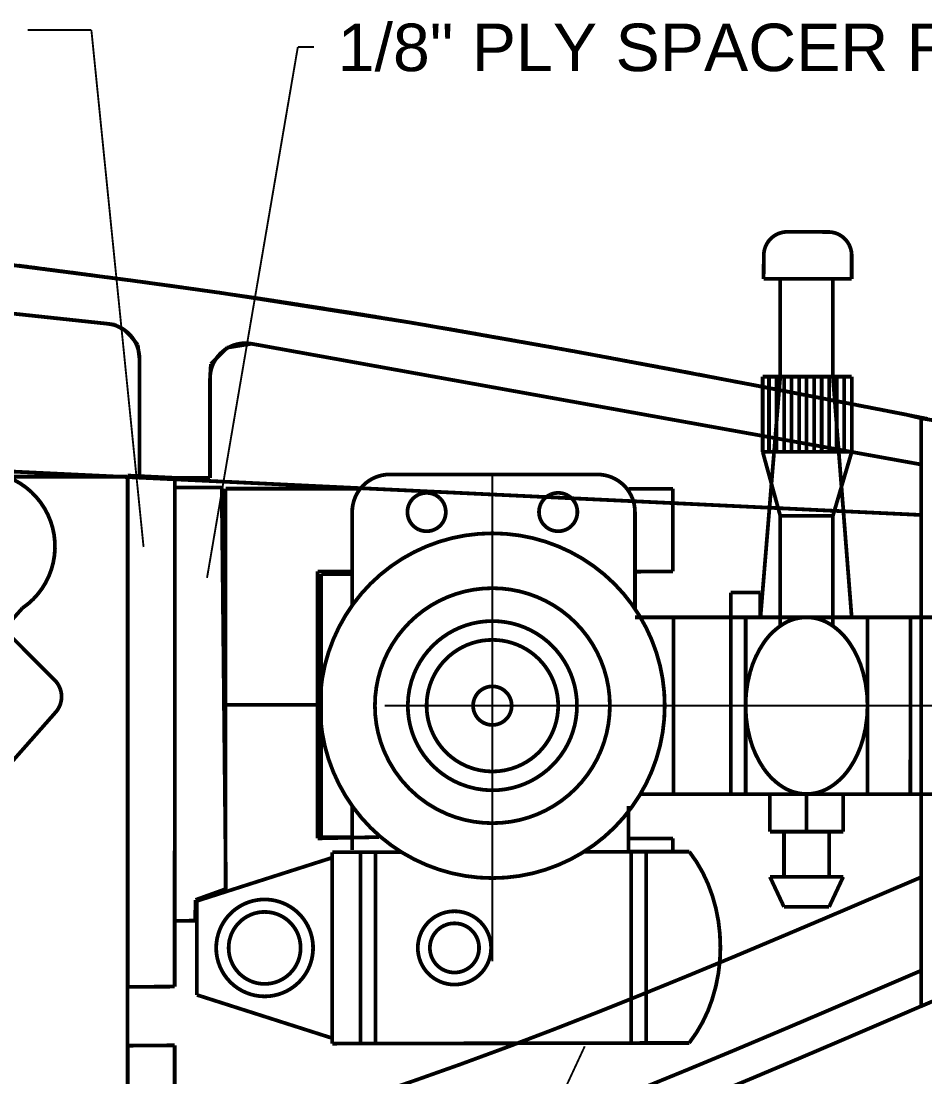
# Model space of a CAD drawing. Extents: x -1080 to 1070, y -166 to 202.
# Drawn here: x 59.5 to 119.7, y 23.9 to 94.1 of the extents above; entities that cross this region are included whole.
import ezdxf

# ---------------------------------------------------------------- set-up
doc = ezdxf.new("R2010")
doc.units = 0
doc.header["$MEASUREMENT"] = 0
doc.linetypes.add('DOT', pattern=[0.25, 0, -0.25])
doc.layers.add('DEFAULT', color=7, linetype='CONTINUOUS')
doc.layers.add('LINE', color=7, linetype='CONTINUOUS')
doc.styles.add('ARIAL', font='ARIAL.TTF')

# ---------------------------------------------------------------- blocks, each defined once
blk = doc.blocks.new('GROUP33')
at = {"layer": 'DEFAULT', "const_width": 0.01}
for points in [[(-4.9731, -0.8996), (-4.9731, 1.1931)], [(-4.9718, 1.1911), (-4.5968, 1.1911)]]:
    blk.add_lwpolyline(points, dxfattribs=at)
blk = doc.blocks.new('GROUP81')
at = {"layer": 'DEFAULT', "color": 1, "const_width": 0.01}
for points in [[(0.0905, 1.3549, 0.0879), (0.0291, 1.2381, 4.1463)], [(0.0292, 1.2381, 0.0788), (0.0075, 1.1005, 4.5475)], [(0.0076, 1.1005, 0.0788), (0.0291, 0.9628, 4.5378)], [(0.0292, 0.9628, 0.0879), (0.0903, 0.8461, 4.1429)], [(-0.2837, 0.6751, 0.0529), (-0.3127, 0.6523, 0.053), (-0.3363, 0.624, 2.8075)], [(-0.2217, 0.693, 0.0675), (-0.2539, 0.6882, 0.0675), (-0.2837, 0.675, 2.3823)], [(-0.1596, 0.6751, 0.0675), (-0.1894, 0.6882, 0.0675), (-0.2217, 0.6929, 2.3878)], [(-0.107, 0.6241, 0.053), (-0.1306, 0.6523, 0.053), (-0.1596, 0.675, 2.8015)], [(-0.3363, 0.6241, 0.0813), (-0.3715, 0.5478, 4.4615)], [(-0.0718, 0.5479, 0.0814), (-0.1069, 0.624, 4.4274)], [(-0.3715, 0.5479, 0.0697), (-0.3838, 0.4578, 5.0958)], [(-0.0595, 0.458, 0.0697), (-0.0718, 0.5478, 5.0815)], [(-0.3838, 0.4579, 0.0697), (-0.3715, 0.3679, 5.0827)], [(-0.0718, 0.368, 0.0697), (-0.0594, 0.4579, 5.0385)], [(-0.3715, 0.368, 0.0813), (-0.3363, 0.2917, 4.4274)], [(-0.107, 0.2918, 0.0814), (-0.0718, 0.3679, 4.4236)], [(-0.3363, 0.2918, 0.053), (-0.3127, 0.2635, 0.053), (-0.2837, 0.2407, 2.7698)], [(-0.1596, 0.2408, 0.0531), (-0.1306, 0.2634, 0.0531), (-0.107, 0.2917, 2.7774)], [(-0.2837, 0.2408, 0.0676), (-0.2538, 0.2276, 0.0677), (-0.2216, 0.2229, 2.3456)], [(-0.2216, 0.223, 0.0677), (-0.1894, 0.2276, 0.0678), (-0.1596, 0.2407, 2.3508)], [(0.2348, -0.0571, 0.0985), (0.2424, -0.0952, 0.0985), (0.264, -0.1276, 0.0984), (0.2964, -0.1493, 0.0983), (0.3346, -0.1569, 1.3358)], [(0.8872, -0.157, 0.0984), (0.9254, -0.1493, 0.0983), (0.9578, -0.1277, 0.0983), (0.9795, -0.0953, 0.0983), (0.9871, -0.0571, 1.338)], [(-0.3417, -0.7394, 0.0982), (-0.3369, -0.7632, 0.0982), (-0.3234, -0.7835, 0.0983), (-0.3031, -0.7971, 0.0983), (-0.2793, -0.8018, 1.3416)], [(-0.1704, -0.8021, 0.098), (-0.1465, -0.7973, 0.0981), (-0.1263, -0.7839, 0.0981), (-0.1127, -0.7637, 0.0982), (-0.1079, -0.7399, 1.3367)]]:
    blk.add_lwpolyline(points, format="xyb", dxfattribs=at)
for points in [[(0.0905, 1.3549), (1.0401, 1.3567)], [(0.2051, 0.8477), (0.2051, 1.3567)], [(0.2451, 0.8477), (0.2451, 1.3567)], [(0.9251, 0.8477), (0.9251, 1.3567)], [(0.9651, 0.8477), (0.9651, 1.3567)], [(1.0401, 0.8477), (1.0401, 1.3567)], [(1.0401, 1.3422), (1.4, 1.2272)], [(1.4, 1.2272), (1.4001, 0.9772)], [(-0.3192, 0.9131), (-0.2817, 0.9931)], [(-0.2817, 0.9931), (-0.1617, 0.9931)], [(-0.1617, 0.9931), (-0.1242, 0.9131)], [(1.0401, 0.8622), (1.4001, 0.9772)], [(-0.3192, 0.9131), (-0.1242, 0.9131)], [(-0.2817, 0.7931), (-0.2817, 0.9131)], [(-0.1617, 0.7931), (-0.1617, 0.9131)], [(0.0905, 0.8461), (0.3706, 0.8465)], [(0.2523, 0.7247), (0.2523, 0.8423)], [(0.8561, 0.8473), (1.0401, 0.8477)], [(0.9871, 0.7246), (0.9871, 0.8422)], [(-0.3192, 0.7931), (-0.1242, 0.7931)], [(-0.3192, 0.6931), (-0.3192, 0.7931)], [(-0.2217, 0.6929), (-0.2217, 0.7931)], [(-0.1242, 0.6931), (-0.1242, 0.7931)], [(0.9871, 0.808), (1.0693, 0.808)], [(1.0693, 0.108), (1.0693, 0.808)], [(-0.7064, 0.6931), (0.2204, 0.6931)], [(-0.498, 0.2231), (-0.4978, 0.6931)], [(-0.3839, 0.458), (-0.3839, 0.6931)], [(-0.0596, 0.458), (-0.0596, 0.6931)], [(-0.0202, 0.2264), (-0.0202, 0.6931)], [(0.1322, 0.2264), (0.1322, 0.6931)], [(-0.3839, 0.2231), (-0.3839, 0.458)], [(-0.0596, 0.2231), (-0.0596, 0.458)], [(-0.7064, 0.2231), (0.2348, 0.2231)], [(-0.3417, 0.2231), (-0.2917, -0.4169)], [(-0.2917, -0.0469), (-0.2917, 0.246)], [(-0.1517, -0.0469), (-0.1517, 0.246)], [(-0.1517, -0.4169), (-0.0988, 0.2265)], [(-0.0988, 0.1571), (-0.0988, 0.2265)], [(-0.0202, 0.157), (-0.0202, 0.2264)], [(0.2348, -0.0571), (0.2348, 0.2004)], [(0.9871, -0.0571), (0.9871, 0.1913)], [(-0.0988, 0.1571), (-0.0202, 0.1571)], [(0.9871, 0.108), (1.0693, 0.108)], [(-0.3418, -0.2169), (-0.2917, -0.0469)], [(-0.2917, -0.0469), (-0.1517, -0.0469)], [(-0.1517, -0.0469), (-0.105, -0.2169)], [(0.3347, -0.157), (0.8872, -0.157)], [(-0.3418, -0.2169), (-0.105, -0.2169)], [(-0.3418, -0.4169), (-0.3418, -0.2169)], [(-0.3218, -0.4169), (-0.3218, -0.2169)], [(-0.3018, -0.4169), (-0.3018, -0.2169)], [(-0.2818, -0.4169), (-0.2818, -0.2169)], [(-0.2618, -0.4169), (-0.2618, -0.2169)], [(-0.2418, -0.4169), (-0.2418, -0.2169)], [(-0.2218, -0.4169), (-0.2218, -0.2169)], [(-0.2018, -0.4169), (-0.2018, -0.2169)], [(-0.1818, -0.4169), (-0.1818, -0.2169)], [(-0.1618, -0.4169), (-0.1618, -0.2169)], [(-0.1418, -0.4169), (-0.1418, -0.2169)], [(-0.1218, -0.4169), (-0.1218, -0.2169)], [(-0.105, -0.4169), (-0.105, -0.2169)], [(-0.3417, -0.4169), (-0.1049, -0.4169)], [(-0.2917, -0.6769), (-0.2917, -0.4169)], [(-0.1517, -0.6769), (-0.1517, -0.4169)], [(-0.3417, -0.6769), (-0.1073, -0.6769)], [(-0.3417, -0.7394), (-0.3417, -0.6769)], [(-0.1079, -0.74), (-0.1073, -0.6769)], [(-0.2793, -0.8018), (-0.1704, -0.802)]]:
    blk.add_lwpolyline(points, dxfattribs=at)
for points in [[(1.3489, 1.1022, 0.0984), (1.339, 1.1515, 0.0984), (1.3111, 1.1933, 0.0984), (1.2693, 1.2212, 0.0984), (1.2199, 1.2311, 0.0984), (1.1706, 1.2212, 0.0985), (1.1288, 1.1933, 0.0985), (1.1009, 1.1515, 0.0985), (1.0911, 1.1021, 0.0985), (1.1009, 1.0528, 0.0986), (1.1288, 1.011, 0.0986), (1.1706, 0.9831, 0.0986), (1.22, 0.9733, 0.0986), (1.2693, 0.9831, 0.0985), (1.3111, 1.011, 0.0985), (1.339, 1.0528, 0.0984)], [(0.8125, 1.1022, 0.0984), (0.805, 1.1395, 0.0984), (0.7839, 1.1711, 0.0984), (0.7523, 1.1922, 0.0984), (0.7149, 1.1997, 0.0984), (0.6776, 1.1922, 0.0985), (0.646, 1.1711, 0.0985), (0.6249, 1.1395, 0.0985), (0.6175, 1.1021, 0.0986), (0.6249, 1.0648, 0.0986), (0.646, 1.0332, 0.0986), (0.6776, 1.0121, 0.0985), (0.715, 1.0047, 0.0985), (0.7523, 1.0121, 0.0985), (0.7839, 1.0332, 0.0985), (0.805, 1.0648, 0.0984)], [(1.3157, 1.1022, 0.0984), (1.3084, 1.1388, 0.0984), (1.2876, 1.1698, 0.0984), (1.2566, 1.1906, 0.0984), (1.2199, 1.1979, 0.0985), (1.1833, 1.1906, 0.0985), (1.1523, 1.1698, 0.0984), (1.1315, 1.1388, 0.0985), (1.1243, 1.1021, 0.0986), (1.1315, 1.0655, 0.0986), (1.1523, 1.0345, 0.0986), (1.1833, 1.0137, 0.0986), (1.22, 1.0065, 0.0986), (1.2566, 1.0137, 0.0984), (1.2876, 1.0345, 0.0985), (1.3084, 1.0655, 0.0984)], [(0.7804, 1.1022, 0.0984), (0.7754, 1.1272, 0.0983), (0.7612, 1.1484, 0.0983), (0.74, 1.1626, 0.0983), (0.7149, 1.1676, 0.0984), (0.6899, 1.1626, 0.0984), (0.6687, 1.1484, 0.0985), (0.6545, 1.1272, 0.0985), (0.6496, 1.1021, 0.0986), (0.6545, 1.0771, 0.0987), (0.6687, 1.0559, 0.0987), (0.6899, 1.0417, 0.0986), (0.715, 1.0368, 0.0986), (0.74, 1.0417, 0.0985), (0.7612, 1.0559, 0.0984), (0.7754, 1.0771, 0.0984)], [(1.0726, 0.458, 0.0985), (1.0376, 0.6334, 0.0985), (0.9383, 0.7822, 0.0985), (0.7895, 0.8815, 0.0985), (0.614, 0.9165, 0.0985), (0.4386, 0.8815, 0.0985), (0.2898, 0.7822, 0.0985), (0.1905, 0.6334, 0.0985), (0.1556, 0.4579, 0.0985), (0.1905, 0.2825, 0.0985), (0.2898, 0.1337, 0.0985), (0.4386, 0.0344, 0.0985), (0.6141, -0.0004, 0.0985), (0.7895, 0.0344, 0.0985), (0.9383, 0.1337, 0.0985), (1.0376, 0.2825, 0.0985)], [(0.9266, 0.458, 0.0985), (0.9028, 0.5775, 0.0984), (0.835, 0.6789, 0.0984), (0.7336, 0.7467, 0.0985), (0.614, 0.7704, 0.0985), (0.4945, 0.7467, 0.0985), (0.3931, 0.6789, 0.0985), (0.3253, 0.5775, 0.0985), (0.3016, 0.4579, 0.0985), (0.3253, 0.3384, 0.0985), (0.3931, 0.237, 0.0985), (0.4945, 0.1692, 0.0985), (0.6141, 0.1455, 0.0985), (0.7336, 0.1692, 0.0985), (0.835, 0.237, 0.0985), (0.9028, 0.3384, 0.0985)], [(0.8391, 0.458, 0.0985), (0.8219, 0.5441, 0.0985), (0.7731, 0.617, 0.0985), (0.7002, 0.6658, 0.0984), (0.614, 0.683, 0.0985), (0.5279, 0.6658, 0.0985), (0.455, 0.617, 0.0985), (0.4062, 0.5441, 0.0985), (0.3891, 0.4579, 0.0985), (0.4062, 0.3718, 0.0985), (0.455, 0.2989, 0.0985), (0.5279, 0.2501, 0.0986), (0.6141, 0.233, 0.0985), (0.7002, 0.2501, 0.0985), (0.7731, 0.2989, 0.0985), (0.8219, 0.3718, 0.0984)], [(0.7891, 0.458, 0.0985), (0.7757, 0.5249, 0.0984), (0.7378, 0.5817, 0.0984), (0.681, 0.6196, 0.0984), (0.614, 0.633, 0.0984), (0.5471, 0.6196, 0.0985), (0.4903, 0.5817, 0.0985), (0.4524, 0.5249, 0.0985), (0.4391, 0.4579, 0.0985), (0.4524, 0.391, 0.0986), (0.4903, 0.3342, 0.0986), (0.5471, 0.2963, 0.0985), (0.6141, 0.283, 0.0985), (0.681, 0.2963, 0.0985), (0.7378, 0.3342, 0.0985), (0.7757, 0.391, 0.0985)], [(0.6654, 0.458, 0.0982), (0.6614, 0.4776, 0.0982), (0.6503, 0.4942, 0.0982), (0.6337, 0.5053, 0.0983), (0.614, 0.5093, 0.0983), (0.5944, 0.5053, 0.0984), (0.5778, 0.4942, 0.0985), (0.5667, 0.4776, 0.0986), (0.5628, 0.4579, 0.0987), (0.5667, 0.4383, 0.0987), (0.5778, 0.4217, 0.0987), (0.5944, 0.4106, 0.0986), (0.6141, 0.4067, 0.0987), (0.6337, 0.4106, 0.0985), (0.6503, 0.4217, 0.0984), (0.6614, 0.4383, 0.0984)], [(0.4901, -0.057, 0.0984), (0.4862, -0.0374, 0.0985), (0.4751, -0.0209, 0.0985), (0.4586, -0.0098, 0.0986), (0.439, -0.006, 0.0986), (0.4195, -0.0098, 0.0986), (0.403, -0.0209, 0.0986), (0.3919, -0.0374, 0.0986), (0.3881, -0.057, 0.0987), (0.3919, -0.0765, 0.0985), (0.403, -0.093, 0.0985), (0.4195, -0.1041, 0.0983), (0.4391, -0.1079, 0.0983), (0.4586, -0.1041, 0.0983), (0.4751, -0.093, 0.0983), (0.4862, -0.0765, 0.0983)], [(0.8401, -0.057, 0.0984), (0.8362, -0.0374, 0.0985), (0.8251, -0.0209, 0.0985), (0.8086, -0.0098, 0.0986), (0.789, -0.006, 0.0986), (0.7695, -0.0098, 0.0986), (0.753, -0.0209, 0.0986), (0.7419, -0.0374, 0.0986), (0.7381, -0.057, 0.0987), (0.7419, -0.0765, 0.0985), (0.753, -0.093, 0.0985), (0.7695, -0.1041, 0.0983), (0.7891, -0.1079, 0.0983), (0.8086, -0.1041, 0.0983), (0.8251, -0.093, 0.0983), (0.8362, -0.0765, 0.0983)]]:
    blk.add_lwpolyline(points, format="xyb", close=True, dxfattribs=at)
at = {"layer": 'DEFAULT', "color": 1, "linetype": 'DOT', "const_width": 0.005}
for points in [[(0.6141, -0.157), (0.6141, 1.1376)], [(-1.737, 0.458), (0.9008, 0.458)]]:
    blk.add_lwpolyline(points, dxfattribs=at)
blk = doc.blocks.new('GROUP121')
at = {"layer": 'DEFAULT', "const_width": 0.01}
for points in [[(-0.9515, 1.324), (0.1192, 1.324)], [(-0.4558, 1.0791), (-0.4558, 1.324)], [(0.1192, 0.9644), (0.1192, 1.324)], [(-0.8108, 1.0791), (-0.1008, 1.0791)], [(-0.8108, 1.0791), (-0.8073, 0.9159)], [(-0.1015, 0.9887), (-0.1008, 1.0791)], [(-0.8108, 0.134), (-0.8108, 0.2512)], [(0.119, 0.134), (0.119, 0.2512)], [(-0.1015, 0.239), (-0.1008, 0.134)], [(-0.8505, 0.134), (-0.8108, 0.134)], [(-0.1008, 0.134), (0.119, 0.134)]]:
    blk.add_lwpolyline(points, dxfattribs=at)
at = {"layer": 'DEFAULT', "rotation": 90}
blk.add_blockref('GROUP81', (0.0001, 0), dxfattribs=at)
blk = doc.blocks.new('GROUP131')
at = {"layer": 'DEFAULT'}
blk.add_blockref('GROUP121', (0, 0), dxfattribs=at)
blk = doc.blocks.new('GROUP16')
at = {"layer": 'DEFAULT', "rotation": 90}
blk.add_blockref('GROUP131', (-0.3995, -0.0001), dxfattribs=at)
blk = doc.blocks.new('GROUP02')
at = {"layer": 'DEFAULT', "color": 5, "const_width": 0.01}
for points in [[(-0.3821, 0.7175, 0.0984), (-0.4299, 0.7079, 0.0983), (-0.4704, 0.6809, 0.0983), (-0.4975, 0.6404, 0.0984), (-0.507, 0.5926, 1.3382)], [(0.163, 0.5926, 0.0984), (0.1534, 0.6404, 0.0983), (0.1264, 0.6809, 0.0983), (0.0859, 0.708, 0.0984), (0.0381, 0.7175, 1.3382)], [(-1.0871, 0.5175, 0.0984), (-1.1827, 0.4984, 0.0984), (-1.2638, 0.4443, 0.0985), (-1.318, 0.3632, 0.0984), (-1.337, 0.2676, 1.3365)], [(0.5376, 0.433, 0.0707), (0.484, 0.4786, 0.0707), (0.4199, 0.5076, 0.0707), (0.3503, 0.5175, 1.6514)], [(0.8073, 0.5043, 0.0817), (0.7915, 0.5171, 0.0817), (0.7725, 0.5242, 0.0818), (0.7522, 0.5248, 0.0818), (0.7328, 0.5189, 0.0819), (0.7163, 0.507, 1.2747)], [(1.3187, -0.1634, 0.0945), (1.3318, -0.144, 0.0945), (1.337, -0.1211, 0.0946), (1.3333, -0.098, 0.0946), (1.3214, -0.0778, 1.3414)], [(1.1021, -0.7161, 0.0945), (1.1761, -0.7092, 0.0945), (1.2425, -0.6755, 0.0945), (1.2918, -0.6198, 0.0945), (1.3171, -0.5498, 0.0946), (1.3148, -0.4754, 0.0946), (1.2853, -0.4071, 0.0946), (1.2327, -0.3545, 1.2103)], [(-1.337, -0.4676, 0.0984), (-1.3179, -0.5632, 0.0984), (-1.2637, -0.6442, 0.0984), (-1.1827, -0.6983, 0.0984), (-1.087, -0.7174, 1.3354)]]:
    blk.add_lwpolyline(points, format="xyb", dxfattribs=at)
for points in [[(-0.3821, 0.7175), (0.0381, 0.7175)], [(-0.507, 0.5175), (-0.507, 0.5926)], [(0.163, 0.5175), (0.163, 0.5926)], [(-1.0871, 0.5175), (0.3503, 0.5175)], [(0.5867, 0.3773), (0.7163, 0.5071)], [(0.8073, 0.5043), (1.3214, -0.0779)], [(0.5376, 0.433), (1.2328, -0.3546)], [(-1.337, -0.4676), (-1.337, 0.2676)], [(0.8852, 0.0392), (1.0619, 0.216)], [(1.1835, -0.2987), (1.3187, -0.1634)], [(-1.0871, -0.7175), (1.121, -0.7176)]]:
    blk.add_lwpolyline(points, dxfattribs=at)
blk = doc.blocks.new('GROUP26')
at = {"layer": 'DEFAULT'}
for points, const_width in [([(8.7649, 1.9828), (8.934, 1.9828)], 0.005), ([(8.934, 1.9828), (9.0729, 0.6074)], 0.005), ([(9.2417, 0.5256), (9.4833, 1.9376)], 0.005), ([(9.4833, 1.9376), (9.5266, 1.9376)], 0.005), ([(11.1584, 0.9483), (11.1563, 0.9489), (11.1542, 0.9492), (11.1521, 0.9497), (11.15, 0.95), (11.1481, 0.9506), (11.146, 0.9509), (11.1439, 0.9513), (11.1418, 0.9516), (11.1397, 0.9522), (11.1376, 0.9525), (11.1355, 0.9531), (11.1334, 0.9534), (11.1313, 0.954), (11.1292, 0.9543), (11.1274, 0.9546), (11.1254, 0.9549), (11.1236, 0.9554), (11.1217, 0.9557), (11.1199, 0.956), (11.1181, 0.9563), (11.1163, 0.9569), (11.1142, 0.9572), (11.1124, 0.9575), (11.1106, 0.9578), (11.1088, 0.9584), (11.1068, 0.9587), (11.105, 0.959), (11.1031, 0.9593), (11.1013, 0.9599), (11.0988, 0.9602), (11.0964, 0.9607), (11.094, 0.961), (11.0917, 0.9616), (11.0893, 0.9619), (11.0871, 0.9625), (11.0847, 0.9628), (11.0826, 0.9634), (11.0802, 0.9637), (11.0779, 0.9643), (11.0755, 0.9646), (11.0734, 0.9652), (11.071, 0.9655), (11.0686, 0.9661), (11.0662, 0.9665), (11.064, 0.9671), (11.0618, 0.9674), (11.0597, 0.9677), (11.0576, 0.968), (11.0555, 0.9686), (11.0534, 0.9689), (11.0513, 0.9695), (11.0492, 0.9698), (11.0474, 0.9704), (11.0453, 0.9707), (11.0432, 0.971), (11.0411, 0.9713), (11.0393, 0.9719), (11.0372, 0.9722), (11.0351, 0.9728), (11.033, 0.9731), (11.031, 0.9737), (11.0288, 0.974), (11.0267, 0.9743), (11.0246, 0.9746), (11.0225, 0.9752), (11.0204, 0.9755), (11.0183, 0.9759), (11.0162, 0.9762), (11.0144, 0.9768), (11.0123, 0.9771), (11.0102, 0.9774), (11.0081, 0.9777), (11.0062, 0.9783), (11.0041, 0.9786), (11.002, 0.9791), (10.9999, 0.9794), (10.9979, 0.98), (10.9957, 0.9803), (10.9936, 0.9806), (10.9915, 0.9809), (10.9895, 0.9815), (10.9874, 0.9818), (10.9855, 0.9822), (10.9834, 0.9825), (10.9816, 0.9831), (10.9795, 0.9834), (10.9774, 0.9837), (10.9753, 0.984), (10.9735, 0.9846), (10.9714, 0.9849), (10.9694, 0.9855), (10.9673, 0.9858), (10.9654, 0.9864), (10.9627, 0.9867), (10.9602, 0.9873), (10.9576, 0.9876), (10.9552, 0.9882), (10.9528, 0.9885), (10.9504, 0.9891), (10.948, 0.9895), (10.9456, 0.9901), (10.9431, 0.9904), (10.9407, 0.991), (10.9383, 0.9913), (10.9359, 0.9919), (10.9332, 0.9922), (10.9308, 0.9928), (10.9283, 0.9932), (10.9259, 0.9938), (10.9232, 0.9941), (10.9208, 0.9947), (10.9184, 0.995), (10.916, 0.9956), (10.9136, 0.9959), (10.9112, 0.9965), (10.9088, 0.9968), (10.9066, 0.9974), (10.9042, 0.9977), (10.9018, 0.9983), (10.8994, 0.9986), (10.8972, 0.9992), (10.8947, 0.9995), (10.8923, 1.0001), (10.8899, 1.0007), (10.8875, 1.0013), (10.8853, 1.0016), (10.8832, 1.0019), (10.8811, 1.0022), (10.8791, 1.0028), (10.877, 1.0031), (10.8751, 1.0035), (10.873, 1.0038), (10.8712, 1.0044), (10.8691, 1.0047), (10.867, 1.005), (10.8649, 1.0053), (10.8631, 1.0059), (10.861, 1.0062), (10.859, 1.0067), (10.8569, 1.007), (10.855, 1.0076), (10.8529, 1.0079), (10.8511, 1.0082), (10.8493, 1.0085), (10.8475, 1.0088), (10.8457, 1.0091), (10.8439, 1.0094), (10.8421, 1.0097), (10.8405, 1.0103), (10.8387, 1.0106), (10.8369, 1.0109), (10.8351, 1.0112), (10.8333, 1.0118), (10.8315, 1.0121), (10.8297, 1.0124), (10.8279, 1.0127), (10.8261, 1.0133), (10.8237, 1.0136), (10.8213, 1.014), (10.8189, 1.0143), (10.8167, 1.0149), (10.8143, 1.0152), (10.8122, 1.0158), (10.8098, 1.0161), (10.8077, 1.0167), (10.8053, 1.017), (10.8032, 1.0176), (10.8008, 1.0179), (10.7987, 1.0185), (10.7963, 1.0188), (10.7941, 1.0194), (10.7917, 1.0197), (10.7896, 1.0203), (10.7875, 1.0206), (10.7854, 1.0209), (10.7833, 1.0212), (10.7814, 1.0218), (10.7793, 1.0221), (10.7775, 1.0224), (10.7754, 1.0227), (10.7736, 1.0233), (10.7715, 1.0236), (10.7696, 1.0239), (10.7675, 1.0242), (10.7657, 1.0248), (10.7636, 1.0251), (10.7616, 1.0257), (10.7595, 1.026), (10.7576, 1.0266), (10.7552, 1.0269), (10.7531, 1.0272), (10.751, 1.0275), (10.7489, 1.0281), (10.7468, 1.0284), (10.7447, 1.0288), (10.7426, 1.0291), (10.7407, 1.0297), (10.7386, 1.03), (10.7365, 1.0303), (10.7344, 1.0306), (10.7323, 1.0312), (10.7302, 1.0315), (10.7281, 1.0321), (10.726, 1.0324), (10.7239, 1.033), (10.7218, 1.0333), (10.7199, 1.0336), (10.7179, 1.0339), (10.7161, 1.0343), (10.7142, 1.0346), (10.7124, 1.0349), (10.7106, 1.0352), (10.7088, 1.0358), (10.7068, 1.0361), (10.705, 1.0364), (10.7032, 1.0367), (10.7014, 1.0373), (10.6994, 1.0376), (10.6976, 1.0379), (10.6957, 1.0382), (10.6939, 1.0388), (10.6912, 1.0391), (10.6888, 1.0397), (10.6863, 1.04), (10.6839, 1.0406), (10.6815, 1.0409), (10.6791, 1.0415), (10.6767, 1.0418), (10.6745, 1.0424), (10.6721, 1.0427), (10.6697, 1.0433), (10.6673, 1.0436), (10.6649, 1.0442), (10.6624, 1.0445), (10.66, 1.0451), (10.6576, 1.0455), (10.6552, 1.0461), (10.6528, 1.0464), (10.6506, 1.0467), (10.6482, 1.047), (10.6461, 1.0476), (10.6438, 1.0479), (10.6417, 1.0485), (10.6396, 1.0488), (10.6375, 1.0494), (10.6351, 1.0497), (10.633, 1.0502), (10.6309, 1.0505), (10.6288, 1.0511), (10.6264, 1.0514), (10.6243, 1.052), (10.6221, 1.0523), (10.62, 1.0529), (10.6179, 1.0532), (10.6158, 1.0535), (10.6137, 1.0538), (10.6117, 1.0544), (10.6096, 1.0547), (10.6078, 1.055), (10.6057, 1.0553), (10.6039, 1.0559), (10.6018, 1.0562), (10.5999, 1.0565), (10.5978, 1.0568), (10.596, 1.0574), (10.5939, 1.0577), (10.5919, 1.0582), (10.5898, 1.0585), (10.5879, 1.0591), (10.5855, 1.0594), (10.5831, 1.0598), (10.5807, 1.0601), (10.5785, 1.0607), (10.5761, 1.061), (10.574, 1.0616), (10.5716, 1.0619), (10.5695, 1.0625), (10.5671, 1.0628), (10.5649, 1.0634), (10.5625, 1.0637), (10.5604, 1.0643), (10.558, 1.0646), (10.5558, 1.0652), (10.5534, 1.0655), (10.5512, 1.0661), (10.5488, 1.0664), (10.5464, 1.0667), (10.544, 1.067), (10.5419, 1.0676), (10.5395, 1.0679), (10.5374, 1.0685), (10.5352, 1.0688), (10.5331, 1.0694), (10.5307, 1.0697), (10.5286, 1.0703), (10.5262, 1.0706), (10.5241, 1.0712), (10.5217, 1.0715), (10.5195, 1.0721), (10.5171, 1.0724), (10.515, 1.073), (10.5129, 1.0733), (10.5108, 1.0736), (10.5087, 1.0739), (10.5068, 1.0745), (10.5047, 1.0748), (10.5029, 1.0751), (10.5008, 1.0754), (10.499, 1.076), (10.4969, 1.0763), (10.4951, 1.0766), (10.493, 1.0769), (10.4912, 1.0775), (10.4891, 1.0778), (10.4871, 1.0782), (10.485, 1.0785), (10.4832, 1.0791), (10.4811, 1.0794), (10.479, 1.0797), (10.4769, 1.08), (10.475, 1.0806), (10.4729, 1.0809), (10.471, 1.0812), (10.4689, 1.0815), (10.4671, 1.0821), (10.465, 1.0824), (10.4631, 1.0827), (10.461, 1.083), (10.4592, 1.0836), (10.4571, 1.0839), (10.4551, 1.0842), (10.453, 1.0845), (10.4512, 1.0851), (10.4496, 1.0851), (10.4481, 1.0854), (10.4466, 1.0857), (10.4452, 1.086), (10.4437, 1.0863), (10.4422, 1.0866), (10.4407, 1.0869), (10.4395, 1.0872), (10.438, 1.0874), (10.4365, 1.0877), (10.435, 1.088), (10.4338, 1.0883), (10.4323, 1.0886), (10.4308, 1.0889), (10.4293, 1.0892), (10.428, 1.0895), (10.4253, 1.0898), (10.4229, 1.0902), (10.4204, 1.0905), (10.418, 1.0911), (10.4156, 1.0914), (10.4132, 1.092), (10.4108, 1.0923), (10.4086, 1.0929), (10.4062, 1.0932), (10.4038, 1.0938), (10.4014, 1.0941), (10.399, 1.0947), (10.3965, 1.095), (10.3941, 1.0956), (10.3917, 1.0959), (10.3893, 1.0965), (10.3869, 1.0968), (10.3848, 1.0971), (10.3827, 1.0974), (10.3806, 1.098), (10.3785, 1.0983), (10.3764, 1.0987), (10.3743, 1.099), (10.3724, 1.0996), (10.3703, 1.0999), (10.3682, 1.1002), (10.3661, 1.1005), (10.364, 1.1011), (10.3618, 1.1014), (10.3597, 1.102), (10.3576, 1.1023), (10.3555, 1.1029), (10.3528, 1.1032), (10.3501, 1.1038), (10.3474, 1.1041), (10.3449, 1.1047), (10.3422, 1.105), (10.3398, 1.1056), (10.3373, 1.106), (10.3349, 1.1066), (10.3322, 1.1069), (10.3298, 1.1075), (10.3271, 1.1078), (10.3247, 1.1084), (10.322, 1.1087), (10.3195, 1.1093), (10.3168, 1.1099), (10.3143, 1.1105), (10.3125, 1.1108), (10.3107, 1.1111), (10.3089, 1.1114), (10.3074, 1.1117), (10.3056, 1.112), (10.3041, 1.1123), (10.3023, 1.1126), (10.3008, 1.1129), (10.299, 1.1132), (10.2974, 1.1135), (10.2956, 1.1138), (10.2941, 1.1141), (10.2923, 1.1144), (10.2907, 1.1147), (10.2889, 1.115), (10.2874, 1.1156), (10.285, 1.1159), (10.2826, 1.1162), (10.2802, 1.1165), (10.2781, 1.1171), (10.2757, 1.1174), (10.2736, 1.1179), (10.2714, 1.1182), (10.2693, 1.1188), (10.2669, 1.1191), (10.2648, 1.1194), (10.2625, 1.1197), (10.2604, 1.1203), (10.258, 1.1206), (10.2559, 1.1212), (10.2535, 1.1215), (10.2514, 1.1221), (10.2493, 1.1224), (10.2472, 1.1227), (10.2451, 1.123), (10.2432, 1.1235), (10.2411, 1.1238), (10.2393, 1.1241), (10.2372, 1.1244), (10.2354, 1.125), (10.2333, 1.1253), (10.2315, 1.1256), (10.2294, 1.1259), (10.2276, 1.1265), (10.2255, 1.1268), (10.2235, 1.1271), (10.2214, 1.1274), (10.2196, 1.128), (10.2173, 1.1283), (10.2152, 1.1286), (10.2131, 1.1289), (10.211, 1.1294), (10.2089, 1.1297), (10.2068, 1.13), (10.2047, 1.1303), (10.2028, 1.1309), (10.2007, 1.1312), (10.1986, 1.1315), (10.1965, 1.1318), (10.1946, 1.1324), (10.1925, 1.1327), (10.1904, 1.1331), (10.1883, 1.1334), (10.1862, 1.134), (10.1841, 1.1343), (10.1823, 1.1346), (10.1803, 1.1349), (10.1785, 1.1352), (10.1767, 1.1355), (10.1749, 1.1358), (10.1731, 1.1361), (10.1713, 1.1367), (10.1694, 1.137), (10.1676, 1.1373), (10.1658, 1.1376), (10.164, 1.138), (10.162, 1.1383), (10.1602, 1.1386), (10.1583, 1.1389), (10.1565, 1.1395), (10.1544, 1.1398), (10.1525, 1.1401), (10.1504, 1.1404), (10.1486, 1.1407), (10.1465, 1.141), (10.1447, 1.1413), (10.1428, 1.1416), (10.141, 1.1421), (10.1389, 1.1424), (10.1371, 1.1427), (10.1352, 1.143), (10.1334, 1.1433), (10.1313, 1.1436), (10.1295, 1.1439), (10.1275, 1.1442), (10.1257, 1.1448), (10.123, 1.1451), (10.1204, 1.1457), (10.1177, 1.146), (10.1153, 1.1466), (10.1126, 1.1469), (10.1102, 1.1475), (10.1078, 1.1478), (10.1054, 1.1484), (10.1027, 1.1487), (10.1003, 1.1493), (10.0978, 1.1496), (10.0954, 1.1502), (10.0927, 1.1505), (10.0903, 1.1511), (10.0876, 1.1515), (10.0852, 1.1521), (10.0831, 1.1524), (10.081, 1.1527), (10.0789, 1.153), (10.077, 1.1533), (10.0749, 1.1536), (10.0731, 1.1539), (10.071, 1.1542), (10.0692, 1.1548), (10.0671, 1.1551), (10.0652, 1.1554), (10.0631, 1.1557), (10.0613, 1.1563), (10.0592, 1.1566), (10.0572, 1.1569), (10.0551, 1.1572), (10.0532, 1.1578), (10.0512, 1.1581), (10.0494, 1.1584), (10.0476, 1.1587), (10.0458, 1.159), (10.044, 1.1593), (10.0422, 1.1596), (10.0404, 1.1599), (10.0388, 1.1602), (10.037, 1.1605), (10.0352, 1.1608), (10.0334, 1.1611), (10.0317, 1.1614), (10.0299, 1.1617), (10.0281, 1.162), (10.0263, 1.1623), (10.0245, 1.1629), (10.0221, 1.1632), (10.0197, 1.1635), (10.0173, 1.1638), (10.0152, 1.1644), (10.0128, 1.1647), (10.0107, 1.1651), (10.0085, 1.1654), (10.0064, 1.166), (10.004, 1.1663), (10.0019, 1.1666), (9.9995, 1.1669), (9.9974, 1.1675), (9.995, 1.1678), (9.9928, 1.1684), (9.9904, 1.1687), (9.9883, 1.1693), (9.9862, 1.1696), (9.9841, 1.1699), (9.982, 1.1702), (9.98, 1.1705), (9.9779, 1.1708), (9.9761, 1.1711), (9.974, 1.1714), (9.9722, 1.172), (9.9701, 1.1723), (9.9682, 1.1726), (9.9661, 1.1729), (9.9643, 1.1735), (9.9622, 1.1738), (9.9602, 1.1741), (9.9581, 1.1744), (9.9562, 1.175), (9.9538, 1.1753), (9.9517, 1.1756), (9.9496, 1.1759), (9.9475, 1.1764), (9.9454, 1.1767), (9.9433, 1.177), (9.9412, 1.1773), (9.9393, 1.1779), (9.9372, 1.1782), (9.9351, 1.1785), (9.933, 1.1788), (9.9309, 1.1794), (9.9288, 1.1797), (9.9267, 1.18), (9.9246, 1.1803), (9.9225, 1.1809), (9.9204, 1.1812), (9.9185, 1.1815), (9.9165, 1.1818), (9.9147, 1.1821), (9.9127, 1.1824), (9.9109, 1.1827), (9.9091, 1.183), (9.9073, 1.1836), (9.9052, 1.1839), (9.9034, 1.1842), (9.9016, 1.1845), (9.8998, 1.1848), (9.8977, 1.1851), (9.8959, 1.1854), (9.894, 1.1857), (9.8922, 1.1863), (9.8901, 1.1866), (9.888, 1.1869), (9.8859, 1.1872), (9.8841, 1.1875), (9.882, 1.1878), (9.8802, 1.1881), (9.8783, 1.1884), (9.8765, 1.1888), (9.8744, 1.1891), (9.8726, 1.1894), (9.8705, 1.1897), (9.8687, 1.19), (9.8666, 1.1903), (9.8648, 1.1906), (9.8627, 1.1909), (9.8609, 1.1914), (9.8582, 1.1917), (9.8557, 1.192), (9.853, 1.1923), (9.8506, 1.1929), (9.8481, 1.1932), (9.8457, 1.1938), (9.8433, 1.1941), (9.8409, 1.1947), (9.8382, 1.195), (9.8358, 1.1956), (9.8334, 1.1959), (9.831, 1.1965), (9.8283, 1.1968), (9.8259, 1.1974), (9.8233, 1.1977), (9.8209, 1.1983), (9.8187, 1.1986), (9.8166, 1.1989), (9.8145, 1.1992), (9.8125, 1.1995), (9.8104, 1.1998), (9.8085, 1.2001), (9.8064, 1.2004), (9.8046, 1.201), (9.8025, 1.2013), (9.8005, 1.2016), (9.7984, 1.2019), (9.7966, 1.2022), (9.7945, 1.2025), (9.7925, 1.2028), (9.7904, 1.2031), (9.7885, 1.2037), (9.7864, 1.204), (9.7846, 1.2043), (9.7828, 1.2046), (9.781, 1.2049), (9.7792, 1.2052), (9.7774, 1.2055), (9.7756, 1.2058), (9.7738, 1.2061), (9.772, 1.2064), (9.7702, 1.2067), (9.7684, 1.207), (9.7666, 1.2073), (9.7648, 1.2076), (9.763, 1.2079), (9.7612, 1.2082), (9.7594, 1.2086), (9.757, 1.2089), (9.7546, 1.2092), (9.7522, 1.2095), (9.75, 1.2101), (9.7476, 1.2104), (9.7455, 1.2107), (9.7431, 1.211), (9.741, 1.2116), (9.7386, 1.2119), (9.7365, 1.2122), (9.7341, 1.2125), (9.732, 1.2131), (9.7296, 1.2134), (9.7274, 1.2137), (9.725, 1.214), (9.7228, 1.2146), (9.7206, 1.2149), (9.7185, 1.2152), (9.7164, 1.2155), (9.7143, 1.2158), (9.7122, 1.2161), (9.7101, 1.2164), (9.708, 1.2167), (9.7062, 1.2173), (9.7041, 1.2176), (9.702, 1.2179), (9.6999, 1.2182), (9.6981, 1.2186), (9.696, 1.2189), (9.6939, 1.2192), (9.6918, 1.2195), (9.6899, 1.2201), (9.6877, 1.2204), (9.6856, 1.2207), (9.6835, 1.221), (9.6814, 1.2213), (9.6793, 1.2216), (9.6772, 1.2219), (9.6751, 1.2222), (9.6733, 1.2228), (9.6712, 1.2231), (9.6691, 1.2234), (9.667, 1.2237), (9.6651, 1.224), (9.663, 1.2243), (9.6609, 1.2246), (9.6588, 1.2249), (9.6568, 1.2255), (9.6546, 1.2258), (9.6525, 1.2261), (9.6504, 1.2264), (9.6484, 1.2267), (9.6463, 1.227), (9.6444, 1.2273), (9.6423, 1.2276), (9.6405, 1.2281), (9.6384, 1.2284), (9.6363, 1.2287), (9.6342, 1.229), (9.6324, 1.2293), (9.6303, 1.2296), (9.6282, 1.2299), (9.6261, 1.2302), (9.6242, 1.2308), (9.6221, 1.2311), (9.62, 1.2314), (9.6179, 1.2317), (9.6159, 1.232), (9.6138, 1.2323), (9.6119, 1.2326), (9.6098, 1.2329), (9.608, 1.2332), (9.6059, 1.2335), (9.6039, 1.2338), (9.6018, 1.2341), (9.6, 1.2344), (9.5979, 1.2347), (9.5959, 1.235), (9.5938, 1.2353), (9.5919, 1.2357), (9.5892, 1.236), (9.5867, 1.2363), (9.584, 1.2366), (9.5816, 1.2372), (9.5791, 1.2375), (9.5767, 1.2379), (9.5743, 1.2382), (9.5719, 1.2388), (9.5692, 1.2391), (9.5668, 1.2394), (9.5644, 1.2397), (9.562, 1.2403), (9.5593, 1.2406), (9.5569, 1.2412), (9.5543, 1.2415), (9.5519, 1.2421), (9.5497, 1.2424), (9.5476, 1.2427), (9.5455, 1.243), (9.5434, 1.2433), (9.5413, 1.2436), (9.5392, 1.2439), (9.5371, 1.2442), (9.5353, 1.2446), (9.5332, 1.2449), (9.5311, 1.2452), (9.529, 1.2455), (9.5272, 1.2458), (9.5251, 1.2461), (9.523, 1.2464), (9.5209, 1.2467), (9.519, 1.2472), (9.5165, 1.2475), (9.5141, 1.2478), (9.5117, 1.2481), (9.5093, 1.2486), (9.5069, 1.2489), (9.5045, 1.2492), (9.5021, 1.2495), (9.5, 1.2501), (9.4976, 1.2504), (9.4952, 1.2507), (9.4928, 1.251), (9.4907, 1.2516), (9.4883, 1.2519), (9.4859, 1.2522), (9.4835, 1.2525), (9.4813, 1.2531), (9.4792, 1.2531), (9.4774, 1.2534), (9.4756, 1.2537), (9.4738, 1.254), (9.472, 1.2543), (9.4702, 1.2546), (9.4684, 1.2549), (9.4666, 1.2552), (9.4647, 1.2555), (9.4629, 1.2558), (9.4611, 1.2561), (9.4593, 1.2564), (9.4574, 1.2567), (9.4556, 1.257), (9.4538, 1.2573), (9.452, 1.2576), (9.4496, 1.2579), (9.4475, 1.2582), (9.4454, 1.2585), (9.4433, 1.2588), (9.4412, 1.2591), (9.4391, 1.2594), (9.437, 1.2597), (9.435, 1.2602), (9.4329, 1.2605), (9.4308, 1.2608), (9.4287, 1.2611), (9.4266, 1.2614), (9.4244, 1.2617), (9.4223, 1.262), (9.4202, 1.2623), (9.4181, 1.2629), (9.4157, 1.2632), (9.4136, 1.2635), (9.4115, 1.2638), (9.4094, 1.2641), (9.4073, 1.2644), (9.4052, 1.2647), (9.4031, 1.265), (9.401, 1.2654), (9.3989, 1.2657), (9.3968, 1.266), (9.3947, 1.2663), (9.3926, 1.2666), (9.3904, 1.2669), (9.3883, 1.2672), (9.3862, 1.2675), (9.3841, 1.268), (9.3819, 1.2683), (9.3798, 1.2686), (9.3777, 1.2689), (9.3757, 1.2692), (9.3736, 1.2695), (9.3716, 1.2698), (9.3695, 1.2701), (9.3677, 1.2704), (9.3656, 1.2707), (9.3635, 1.271), (9.3614, 1.2713), (9.3596, 1.2716), (9.3575, 1.2719), (9.3554, 1.2722), (9.3533, 1.2725), (9.3514, 1.2729), (9.349, 1.2732), (9.3468, 1.2735), (9.3446, 1.2738), (9.3425, 1.2741), (9.3403, 1.2744), (9.3382, 1.2747), (9.3361, 1.275), (9.334, 1.2753), (9.3318, 1.2756), (9.3297, 1.2759), (9.3276, 1.2762), (9.3255, 1.2765), (9.3232, 1.2768), (9.3211, 1.2771), (9.3189, 1.2774), (9.3168, 1.2779), (9.3141, 1.2782), (9.3116, 1.2785), (9.3089, 1.2788), (9.3065, 1.2793), (9.3038, 1.2796), (9.3014, 1.2799), (9.299, 1.2802), (9.2966, 1.2808), (9.2939, 1.2811), (9.2915, 1.2814), (9.2891, 1.2817), (9.2867, 1.2823), (9.284, 1.2826), (9.2816, 1.2829), (9.279, 1.2832), (9.2766, 1.2838), (9.2742, 1.2841), (9.272, 1.2844), (9.2698, 1.2847), (9.2677, 1.285), (9.2655, 1.2853), (9.2634, 1.2856), (9.2613, 1.2859), (9.2592, 1.2862), (9.257, 1.2865), (9.2549, 1.2868), (9.2528, 1.2871), (9.2507, 1.2874), (9.2484, 1.2877), (9.2463, 1.288), (9.2441, 1.2883), (9.242, 1.2888), (9.2399, 1.2888), (9.238, 1.2891), (9.2359, 1.2894), (9.2341, 1.2897), (9.232, 1.29), (9.2302, 1.2903), (9.2284, 1.2906), (9.2266, 1.2909), (9.2245, 1.291), (9.2227, 1.2913), (9.2208, 1.2916), (9.219, 1.2919), (9.2169, 1.2922), (9.2151, 1.2925), (9.2131, 1.2928), (9.2113, 1.2931), (9.2089, 1.2934), (9.2065, 1.2937), (9.2041, 1.294), (9.2019, 1.2943), (9.1995, 1.2946), (9.1974, 1.2949), (9.195, 1.2952), (9.1929, 1.2956), (9.1905, 1.2959), (9.1883, 1.2962), (9.1859, 1.2965), (9.1838, 1.2968), (9.1814, 1.2971), (9.1791, 1.2974), (9.1767, 1.2977), (9.1745, 1.2983), (9.1721, 1.2986), (9.1699, 1.2989), (9.1676, 1.2992), (9.1655, 1.2995), (9.1633, 1.2998), (9.1612, 1.3001), (9.1591, 1.3004), (9.157, 1.3007), (9.1546, 1.301), (9.1525, 1.3013), (9.1504, 1.3016), (9.1483, 1.3019), (9.1459, 1.3022), (9.1438, 1.3025), (9.1416, 1.3028), (9.1395, 1.3032), (9.1371, 1.3034), (9.1347, 1.3037), (9.1323, 1.304), (9.1302, 1.3043), (9.1278, 1.3046), (9.1257, 1.3049), (9.1235, 1.3052), (9.1214, 1.3055), (9.119, 1.3058), (9.1169, 1.3061), (9.1146, 1.3064), (9.1125, 1.3067), (9.1101, 1.307), (9.1079, 1.3073), (9.1055, 1.3076), (9.1034, 1.308), (9.101, 1.3082), (9.0989, 1.3085), (9.0968, 1.3088), (9.0947, 1.3091), (9.0926, 1.3094), (9.0905, 1.3097), (9.0884, 1.31), (9.0865, 1.3103), (9.0844, 1.3106), (9.0823, 1.3109), (9.0802, 1.3112), (9.0781, 1.3115), (9.0759, 1.3118), (9.0738, 1.3121), (9.0717, 1.3124), (9.0696, 1.3127), (9.0672, 1.3129), (9.0649, 1.3132), (9.0625, 1.3135), (9.0604, 1.3138), (9.058, 1.3141), (9.0559, 1.3144), (9.0538, 1.3147), (9.0517, 1.315), (9.0493, 1.3153), (9.0472, 1.3156), (9.045, 1.3159), (9.0429, 1.3162), (9.0405, 1.3165), (9.0384, 1.3168), (9.036, 1.3171), (9.0339, 1.3174), (9.0302, 1.3177), (9.0266, 1.3183), (9.023, 1.3186), (9.0197, 1.3192), (9.0161, 1.3195), (9.0128, 1.3201), (9.0095, 1.3204), (9.0062, 1.321), (9.0026, 1.3213), (8.9993, 1.3219), (8.9959, 1.3222), (8.9926, 1.3228), (8.989, 1.3231), (8.9857, 1.3237), (8.9821, 1.3242), (8.9787, 1.3248), (8.9754, 1.3251), (8.9723, 1.3254), (8.9692, 1.3257), (8.9662, 1.3263), (8.9632, 1.3266), (8.9602, 1.327), (8.9572, 1.3273), (8.9544, 1.3279), (8.9514, 1.3282), (8.9484, 1.3285), (8.9454, 1.3288), (8.9426, 1.3294), (8.9395, 1.3297), (8.9365, 1.3303), (8.9334, 1.3306), (8.9304, 1.3312), (8.9274, 1.3315), (8.9244, 1.3318), (8.9214, 1.3321), (8.9186, 1.3327), (8.9156, 1.333), (8.9129, 1.3333), (8.9101, 1.3336), (8.9074, 1.3342), (8.9044, 1.3345), (8.9017, 1.3348), (8.8989, 1.3351), (8.8962, 1.3357), (8.8932, 1.336), (8.8904, 1.3364), (8.8874, 1.3367), (8.8846, 1.3373), (8.8813, 1.3376), (8.878, 1.3379), (8.8747, 1.3382), (8.8717, 1.3388), (8.8684, 1.3391), (8.8654, 1.3396), (8.8624, 1.3399), (8.8594, 1.3405), (8.8561, 1.3408), (8.8531, 1.3411), (8.85, 1.3414), (8.847, 1.342), (8.8437, 1.3423), (8.8407, 1.3429), (8.8374, 1.3432), (8.8344, 1.3438), (8.8311, 1.3441), (8.8281, 1.3444), (8.825, 1.3447), (8.822, 1.3453), (8.819, 1.3456), (8.816, 1.346), (8.813, 1.3463), (8.8102, 1.3469), (8.8072, 1.3472), (8.8042, 1.3475), (8.8012, 1.3478), (8.7984, 1.3484), (8.7953, 1.3487), (8.7923, 1.3493), (8.7892, 1.3496), (8.7862, 1.3502), (8.7833, 1.3505), (8.7806, 1.3508), (8.7779, 1.3511), (8.7752, 1.3514), (8.7725, 1.3517), (8.7698, 1.352), (8.7671, 1.3523), (8.7647, 1.3529), (8.762, 1.3532), (8.7593, 1.3535), (8.7566, 1.3538), (8.7542, 1.3542), (8.7515, 1.3545), (8.7488, 1.3548), (8.7461, 1.3551), (8.7435, 1.3557), (8.7402, 1.356)], 0.01), ([(6.2312, 1.4953), (8.9783, 1.2013)], 0.01), ([(8.9783, 1.2013), (6.2312, 1.4953)], 0.01), ([(8.4968, 1.3868), (9.0339, 1.3174)], 0.01), ([(9.0339, 1.3174), (9.2766, 1.2838)], 0.01), ([(9.2766, 1.2838), (9.7885, 1.2037)], 0.01), ([(9.7885, 1.2037), (10.2196, 1.128)], 0.01), ([(8.9953, 1.199), (8.9783, 1.2013)], 0.01), ([(9.0219, 1.1849), (8.9953, 1.199)], 0.01), ([(9.0397, 1.167), (9.0219, 1.1849)], 0.01), ([(9.0574, 1.1453), (9.0397, 1.167)], 0.01), ([(9.3601, 1.1482), (9.295, 1.1379)], 0.01), ([(9.3601, 1.1482), (11.1412, 0.8272)], 0.01), ([(11.1412, 0.8272), (9.3601, 1.1482)], 0.01), ([(9.0621, 1.1082), (9.0574, 1.1453)], 0.01), ([(9.295, 1.1379), (9.2519, 1.0944)], 0.01), ([(10.2196, 1.128), (10.6939, 1.0388)], 0.01), ([(9.0621, 0.7916), (9.0621, 1.1082)], 0.01), ([(9.0621, 0.7916), (9.0621, 1.1082)], 0.01), ([(9.2519, 1.0944), (9.2497, 1.0559)], 0.01), ([(9.2497, 0.7916), (9.2497, 1.0559)], 0.01), ([(9.2497, 1.0559), (9.2497, 0.7916)], 0.01), ([(10.6939, 1.0388), (11.1013, 0.9599)], 0.01), ([(11.1013, 0.9599), (11.1413, 0.95)], 0.01), ([(11.1413, 0.95), (11.1412, 0.8272)], 0.01), ([(11.1413, 0.95), (11.1414, -0.6136)], 0.01), ([(11.1413, 0.95), (11.2039, 0.9397)], 0.01), ([(11.1414, -0.6136), (11.1413, 0.95)], 0.01), ([(9.0306, -0.5622), (9.0307, 0.7977)], 0.01), ([(9.0306, -0.5622), (9.0307, 0.7977)], 0.01), ([(9.0307, 0.7977), (9.1559, 0.7916)], 0.01), ([(9.2497, 0.7916), (9.0621, 0.7916)], 0.01), ([(9.1559, 0.7916), (9.1557, -0.5612)], 0.01), ([(9.1557, -0.3864), (9.1559, 0.7659)], 0.01), ([(9.1559, 0.7659), (9.2808, 0.766)], 0.01), ([(9.1559, 0.7659), (9.2808, 0.766)], 0.01), ([(9.2808, 0.766), (9.2919, -0.3016)], 0.01), ([(11.1403, -0.2709), (11.0135, -0.325), (10.8887, -0.3783), (10.7653, -0.4305), (10.6432, -0.4819), (10.5219, -0.5321), (10.4012, -0.5813), (10.2808, -0.6295), (10.1604, -0.6766), (10.0394, -0.7225), (9.9178, -0.7673), (9.7951, -0.8108), (9.6713, -0.8534), (9.5456, -0.8945), (9.418, -0.9347), (9.2881, -0.9734), (9.1557, -1.0111), (9.0153, -1.0485), (8.8768, -1.0835), (8.7396, -1.1161)], 0.01), ([(9.2919, -0.3016), (9.2111, -0.3307)], 0.01), ([(9.2111, -0.3307), (9.2103, -0.386)], 0.01), ([(9.2103, -0.386), (9.1557, -0.3864)], 0.01), ([(9.1557, -0.3864), (9.2165, -0.3863)], 0.01), ([(11.1392, -0.5198), (11.0125, -0.5741), (10.8877, -0.6276), (10.7644, -0.68), (10.6425, -0.7314), (10.5213, -0.7817), (10.4007, -0.831), (10.2804, -0.8793), (10.16, -0.9265), (10.0391, -0.9724), (9.9175, -1.0172), (9.7949, -1.0607), (9.6711, -1.1033), (9.5454, -1.1444), (9.4179, -1.1846), (9.288, -1.2234), (9.1557, -1.2611), (9.0154, -1.2985), (8.8769, -1.3335), (8.7397, -1.3661)], 0.01), ([(9.1557, -0.5612), (9.0306, -0.5622)], 0.01), ([(9.0306, -0.5622), (9.1557, -0.5613)], 0.01), ([(11.2039, -0.5866), (11.073, -0.6427), (10.9442, -0.698), (10.8169, -0.7522), (10.6909, -0.8054), (10.5657, -0.8575), (10.4412, -0.9086), (10.317, -0.9586), (10.1927, -1.0075), (10.0679, -1.0551), (9.9424, -1.1016), (9.8158, -1.1469), (9.6879, -1.191), (9.5581, -1.2337), (9.4264, -1.2754), (9.2923, -1.3157), (9.1557, -1.3549), (9.0153, -1.3922), (8.8768, -1.4267), (8.7395, -1.4585)], 0.01), ([(11.2039, -0.5866), (11.1414, -0.6136)], 0.01), ([(9.0305, -0.7184), (9.1557, -0.7175)], 0.01), ([(9.0305, -0.7184), (9.0307, -1.2878)], 0.01), ([(9.0307, -1.2878), (9.0305, -0.7184)], 0.01), ([(9.0306, -0.7184), (9.1557, -0.7175)], 0.01), ([(9.1557, -0.7175), (9.1557, -1.2611)], 0.01), ([(9.9114, -1.4407), (10.2465, -0.7201)], 0.005)]:
    blk.add_lwpolyline(points, dxfattribs=dict(at, const_width=const_width))
at = {"layer": 'DEFAULT', "const_width": 0.01}
for points in [[(9.0621, 1.1082, 0.0916), (9.0558, 1.1417, 0.0917), (9.038, 1.1707, 0.0917), (9.0109, 1.1915, 0.0916), (8.9782, 1.2012, 1.3487)], [(9.3601, 1.1482, 0.0876), (9.3274, 1.1483, 0.0877), (9.2967, 1.1372, 0.0876), (9.2717, 1.1162, 0.0876), (9.2553, 1.088, 0.0877), (9.2497, 1.0558, 1.2657)]]:
    blk.add_lwpolyline(points, format="xyb", dxfattribs=at)
at = {"layer": 'LINE', "const_width": 0.01}
for points in [[(3.2492, 1.0697), (11.1413, 0.6929)], [(9.1557, -0.5612), (9.1559, 0.7916)], [(9.1557, -1.2611), (9.1557, -0.7175)]]:
    blk.add_lwpolyline(points, dxfattribs=at)
at = {"layer": 'DEFAULT', "rotation": 359.9998}
blk.add_blockref('GROUP16', (11.0144, 0.6437), dxfattribs=at)
at = {"layer": 'DEFAULT', "xscale": -1}
for name, p, rotation in [('GROUP33', (4.0569, -0.3963), 359.9998), ('GROUP02', (7.5177, 0.0905), 179.9998)]:
    blk.add_blockref(name, p, dxfattribs=dict(at, rotation=rotation))
at = {"layer": 'DEFAULT', "style": 'ARIAL'}
blk.add_text('1/8" PLY SPACER RING', height=0.1263, dxfattribs=at).set_placement((9.5891, 1.8732))

msp = doc.modelspace()

# ---------------------------------------------------------------- block references
at = {"layer": 'DEFAULT', "xscale": 25, "yscale": 25, "zscale": 25}
msp.add_blockref('GROUP26', (-159.13, 43.943), dxfattribs=at)

doc.saveas('drawing.dxf')
